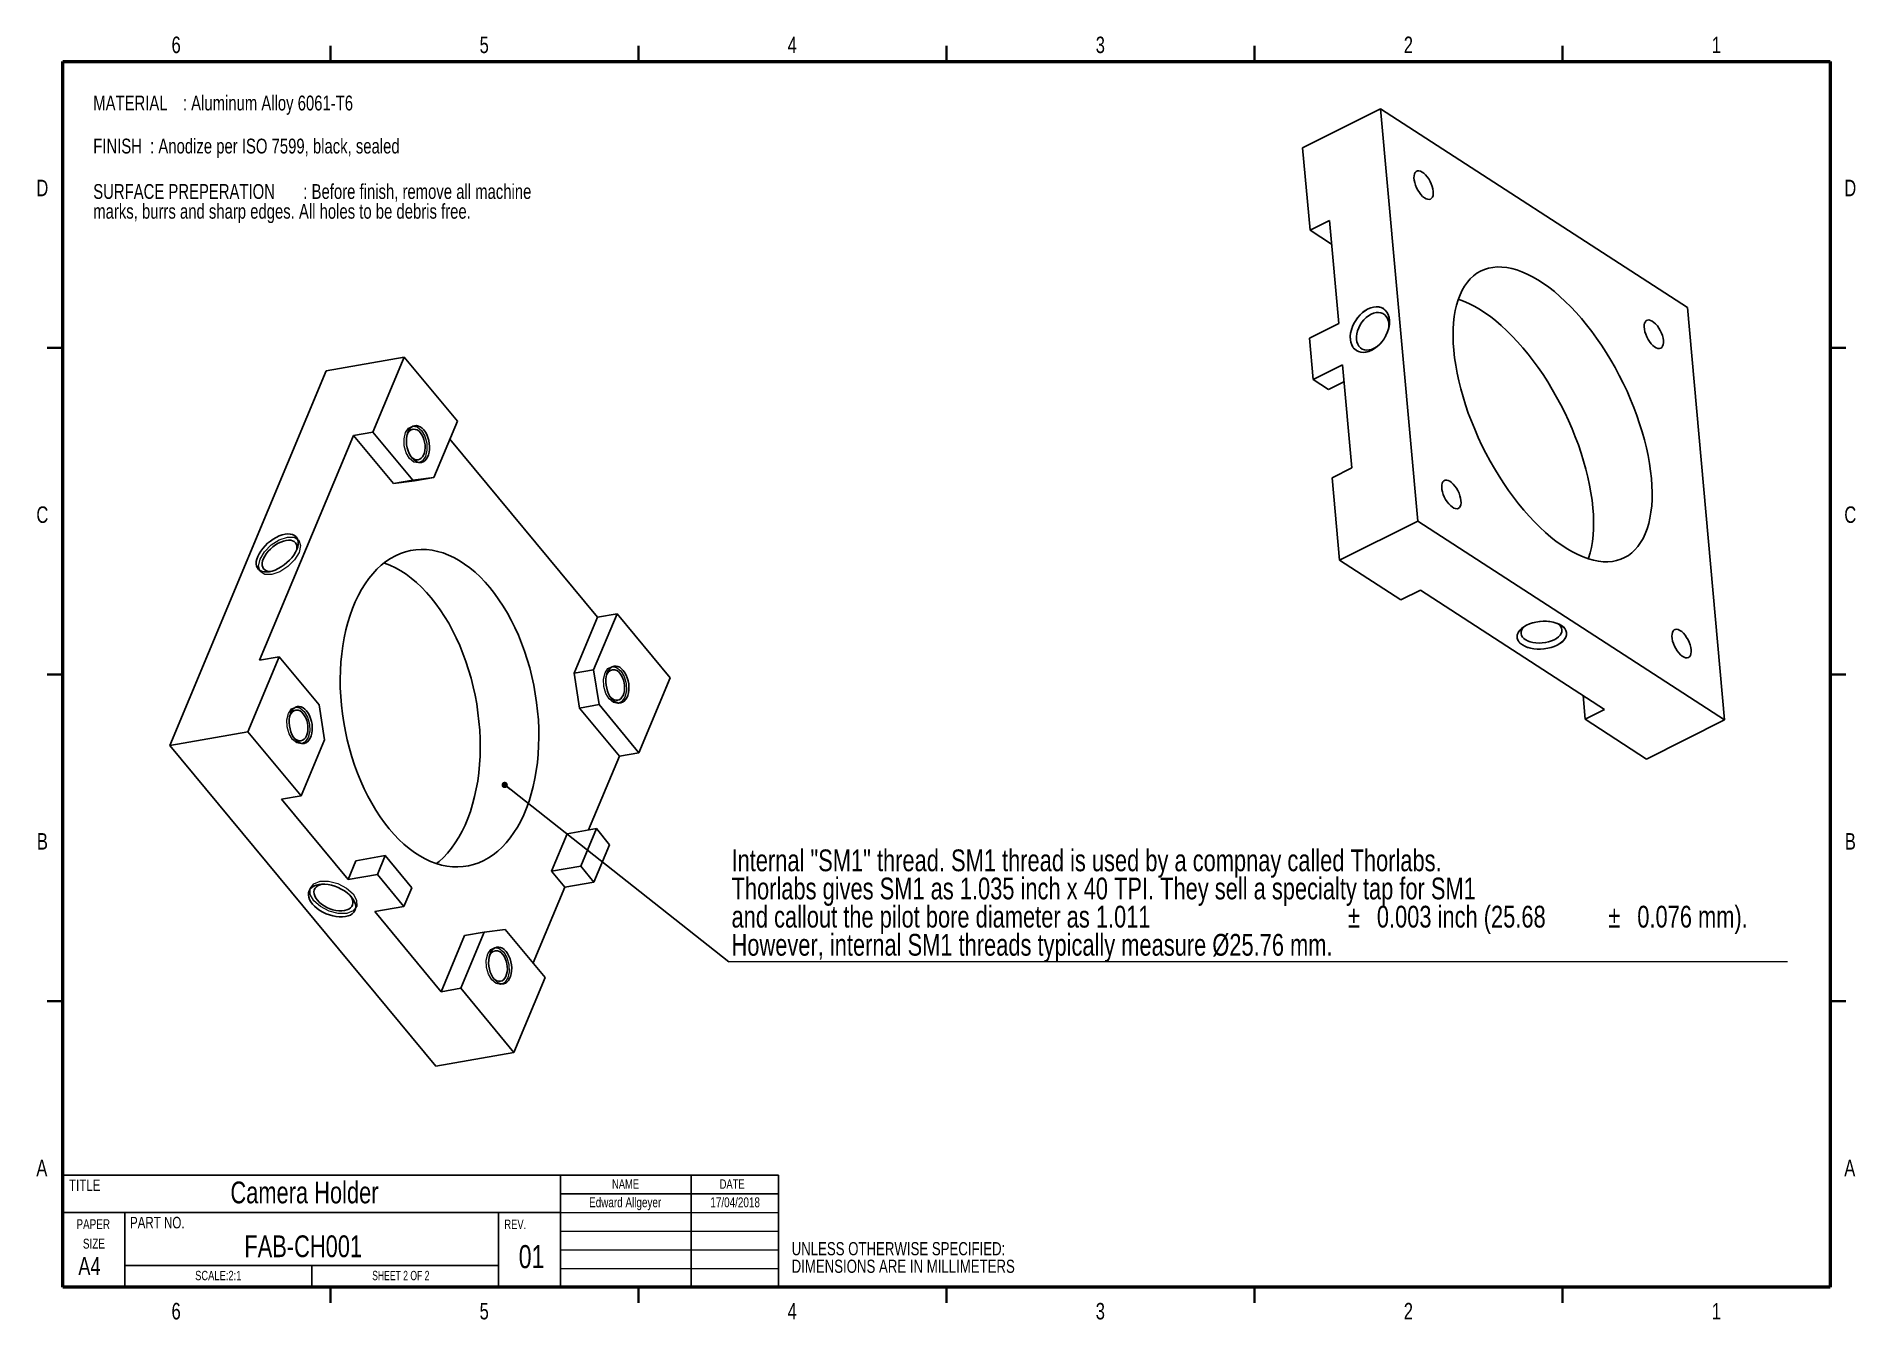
# Paper-space layout 'Sheet2' of a CAD drawing. Header units: millimetres. Extents: x 2 to 295, y 1 to 208.
import ezdxf

# ---------------------------------------------------------------- set-up
doc = ezdxf.new("R2010")
doc.units = ezdxf.units.MM
doc.styles.add('SLDTEXTSTYLE0', font='TXT', dxfattribs={"width": 0.75})
doc.styles.add('SLDTEXTSTYLE1', font='TXT', dxfattribs={"width": 0.6875})
doc.dimstyles.new('SLDDIMSTYLE4', dxfattribs={"dimtxt": 0.18, "dimasz": 1.016, "dimexe": 0, "dimexo": 0.0625, "dimgap": 0, "dimtad": 0, "dimtih": 1, "dimtoh": 1, "dimdec": 0, "dimrnd": 1e-09, "dimzin": 0, "dimdsep": 46, "dimtxsty": 'Standard', "dimblk1": 'DOT', "dimblk2": 'DOT', "dimsah": 1, "dimcen": 0.09, "dimadec": 0, "dimazin": 0, "dimtfac": 1.016, "dimtdec": 0, "dimtofl": 0, "dimtmove": 0, "dimatfit": 3, "dimldrblk": 'DOT', "dimfxl": 1, "dimfrac": 2, "dimtolj": 1, "dimtzin": 0, "dimarcsym": 0})

# ---------------------------------------------------------------- blocks, each defined once
blk = doc.blocks.new('SW_NOTE_5')
at = {"color": 0, "linetype": 'Continuous', "lineweight": 0, "attachment_point": 1, "style": 'SLDTEXTSTYLE0'}
for s, insert, char_height in [('FINISH', (0, 3.07), 2.381), (': Anodize per ISO 7599, black, sealed', (9.14, 3.07), 2.3813)]:
    blk.add_mtext(s, dxfattribs=dict(at, insert=insert, char_height=char_height))
blk = doc.blocks.new('SW_NOTE_6')
at = {"color": 0, "linetype": 'Continuous', "lineweight": 0, "char_height": 2.3813, "attachment_point": 1, "style": 'SLDTEXTSTYLE0'}
for s, insert in [('SURFACE PREPERATION', (0, 3.07)), (': Before finish, remove all machine', (33.76, 3.07)), ('marks, burrs and sharp edges. All holes to be debris free.', (0, -0.11))]:
    blk.add_mtext(s, dxfattribs=dict(at, insert=insert))
blk = doc.blocks.new('SW_NOTE_7')
at = {"color": 0, "linetype": 'Continuous', "lineweight": 0, "attachment_point": 1, "style": 'SLDTEXTSTYLE0'}
for s, insert, char_height in [('MATERIAL', (0, 3.07), 2.381), (': Aluminum Alloy 6061-T6', (14.4, 3.07), 2.3813)]:
    blk.add_mtext(s, dxfattribs=dict(at, insert=insert, char_height=char_height))
blk = doc.blocks.new('SW_NOTE_8')
at = {"color": 0, "linetype": 'Continuous', "lineweight": 0, "char_height": 1.587, "attachment_point": 2, "style": 'SLDTEXTSTYLE0'}
for s, insert in [('PAPER', (3.15, 2.05)), ('SIZE', (3.26, -1.07))]:
    blk.add_mtext(s, dxfattribs=dict(at, insert=insert))
blk = doc.blocks.new('SW_NOTE_9')
at = {"color": 0, "linetype": 'Continuous', "lineweight": 0, "char_height": 2.1167, "attachment_point": 1, "style": 'SLDTEXTSTYLE0'}
for s, insert in [('UNLESS OTHERWISE SPECIFIED:', (0, 2.73)), ('DIMENSIONS ARE IN MILLIMETERS', (0, -0.09))]:
    blk.add_mtext(s, dxfattribs=dict(at, insert=insert))
blk = doc.blocks.new('SW_NOTE_10')
at = {"color": 0, "linetype": 'Continuous', "lineweight": 0}
blk.add_line((170.11, 0), (0, 0), dxfattribs=at)
at = {"color": 0, "linetype": 'Continuous', "lineweight": 0, "char_height": 3.5, "attachment_point": 1, "style": 'SLDTEXTSTYLE0'}
for s, insert in [('Internal "SM1" thread. SM1 thread is used by a compnay called Thorlabs.', (0.44, 18.07)), ('Thorlabs gives SM1 as 1.035 inch x 40 TPI. They sell a specialty tap for SM1', (0.44, 13.55)), ('and callout the pilot bore diameter as 1.011', (0.44, 9.02)), ('0.003 inch (25.68', (104.13, 9.02)), ('0.076 mm).', (145.98, 9.02)), ('%%p', (99.48, 9.02)), ('%%p', (141.33, 9.02)), ('However, internal SM1 threads typically measure Ø25.76 mm.', (0.44, 4.5))]:
    blk.add_mtext(s, dxfattribs=dict(at, insert=insert))
blk = doc.blocks.new('_DOT')
at = {"color": 0, "linetype": 'ByBlock', "lineweight": -2}
blk.add_line((-0.5, 0), (-1, 0), dxfattribs=at)
at = {"color": 0, "linetype": 'ByBlock', "const_width": 0.5}
blk.add_lwpolyline([(-0.25, 0, 1), (0.25, 0, 1)], format="xyb", close=True, dxfattribs=at)

psp = doc.layouts.new('Sheet2')

# ---------------------------------------------------------------- linework, layer by layer
at = {"color": 7, "linetype": 'Continuous', "lineweight": 35}
for p, q in [((49.5, 203.5), (49.5, 206)), ((99, 203.5), (99, 206)), ((148.5, 206), (148.5, 203.5)), ((148.5, 203.5), (148.5, 206)), ((198, 203.5), (198, 206)), ((247.5, 203.5), (247.5, 206)), ((6.5, 157.5), (4, 157.5)), ((290.5, 157.5), (293, 157.5)), ((4, 105), (6.5, 105)), ((6.5, 105), (4, 105)), ((293, 105), (290.5, 105)), ((290.5, 105), (293, 105)), ((6.5, 52.5), (4, 52.5)), ((290.5, 52.5), (293, 52.5)), ((49.5, 6.5), (49.5, 4)), ((99, 6.5), (99, 4)), ((148.5, 4), (148.5, 6.5)), ((148.5, 6.5), (148.5, 4)), ((198, 6.5), (198, 4)), ((247.5, 6.5), (247.5, 4))]:
    psp.add_line(p, q, dxfattribs=at)
at = {"color": 7, "linetype": 'Continuous', "lineweight": 50}
for p, q in [((6.5, 6.5), (6.5, 203.5)), ((6.5, 203.5), (290.5, 203.5)), ((290.5, 203.5), (290.5, 6.5)), ((290.5, 6.5), (6.5, 6.5))]:
    psp.add_line(p, q, dxfattribs=at)
at = {"color": 7, "linetype": 'Continuous', "lineweight": 25}
for p, q in [((205.72, 189.61), (218.26, 195.9)), ((224.21, 129.63), (218.26, 195.9)), ((218.26, 195.9), (267.57, 163.94)), ((206.91, 176.36), (205.72, 189.61)), ((210.04, 177.93), (206.91, 176.36)), ((206.91, 176.36), (210.39, 174.11)), ((211.53, 161.37), (210.04, 177.93)), ((267.57, 163.94), (273.52, 97.67)), ((206.83, 159.01), (211.53, 161.37)), ((207.42, 152.38), (206.83, 159.01)), ((61.37, 155.98), (48.81, 153.78)), ((61.37, 155.98), (56.35, 143.94)), ((69.92, 145.67), (61.37, 155.98)), ((48.81, 153.78), (23.7, 93.58)), ((207.42, 152.38), (212.13, 154.74)), ((209.89, 150.78), (207.42, 152.38)), ((209.89, 150.78), (212.37, 152.03)), ((213.61, 138.17), (212.13, 154.74)), ((53.21, 143.39), (38.14, 107.27)), ((53.21, 143.39), (56.35, 143.94)), ((59.62, 135.66), (53.21, 143.39)), ((62.76, 136.21), (56.35, 143.94)), ((69.92, 145.67), (66.15, 136.64)), ((92.42, 114.2), (68.72, 142.79)), ((213.61, 138.17), (210.48, 136.6)), ((59.62, 135.66), (62.76, 136.21)), ((63.01, 136.09), (59.62, 135.66)), ((62.76, 136.21), (66.15, 136.64)), ((66.15, 136.64), (63.01, 136.09)), ((211.67, 123.35), (210.48, 136.6)), ((211.67, 123.35), (224.21, 129.63)), ((273.52, 97.67), (224.21, 129.63)), ((221.53, 116.96), (211.67, 123.35)), ((224.67, 118.53), (221.53, 116.96)), ((254.25, 99.35), (224.67, 118.53)), ((88.65, 105.17), (92.42, 114.2)), ((91.79, 105.72), (95.56, 114.75)), ((92.42, 114.2), (95.56, 114.75)), ((104.1, 104.45), (95.56, 114.75)), ((41.28, 107.82), (36.26, 95.78)), ((38.14, 107.27), (41.28, 107.82)), ((41.28, 107.82), (47.69, 100.09)), ((88.65, 105.17), (91.79, 105.72)), ((91.79, 105.72), (92.67, 100.14)), ((89.53, 99.59), (88.65, 105.17)), ((99.08, 92.41), (104.1, 104.45)), ((48.57, 94.5), (47.69, 100.09)), ((92.67, 100.14), (89.53, 99.59)), ((95.94, 91.86), (89.53, 99.59)), ((99.08, 92.41), (92.67, 100.14)), ((250.78, 101.6), (251.12, 97.78)), ((254.25, 99.35), (251.12, 97.78)), ((260.98, 91.39), (251.12, 97.78)), ((260.98, 91.39), (273.52, 97.67)), ((36.26, 95.78), (23.7, 93.58)), ((23.7, 93.58), (66.43, 42.05)), ((36.26, 95.78), (44.81, 85.47)), ((48.57, 94.5), (44.81, 85.47)), ((90.99, 79.99), (95.94, 91.86)), ((95.94, 91.86), (99.08, 92.41)), ((41.67, 84.92), (44.81, 85.47)), ((41.67, 84.92), (52.35, 72.04)), ((87.53, 79.38), (85.01, 73.36)), ((92.24, 80.21), (87.53, 79.38)), ((92.24, 80.21), (89.72, 74.19)), ((94.37, 77.63), (92.24, 80.21)), ((91.86, 71.61), (94.37, 77.63)), ((53.61, 75.05), (52.35, 72.04)), ((58.32, 75.87), (53.61, 75.05)), ((58.32, 75.87), (57.06, 72.86)), ((62.59, 70.72), (58.32, 75.87)), ((89.72, 74.19), (85.01, 73.36)), ((85.01, 73.36), (87.15, 70.79)), ((89.72, 74.19), (91.86, 71.61)), ((57.06, 72.86), (52.35, 72.04)), ((57.06, 72.86), (61.33, 67.71)), ((61.33, 67.71), (62.59, 70.72)), ((82.08, 58.62), (87.15, 70.79)), ((91.86, 71.61), (87.15, 70.79)), ((61.33, 67.71), (56.62, 66.89)), ((56.62, 66.89), (67.31, 54)), ((67.31, 54), (71.07, 63.03)), ((70.45, 54.55), (74.21, 63.58)), ((74.21, 63.58), (71.07, 63.03)), ((77.6, 64.02), (74.21, 63.58)), ((77.6, 64.02), (84.01, 56.29)), ((78.99, 44.25), (84.01, 56.29)), ((67.31, 54), (70.45, 54.55)), ((70.45, 54.55), (78.99, 44.25)), ((78.99, 44.25), (66.43, 42.05)), ((6.5, 24.5), (86.5, 24.5)), ((86.5, 24.5), (86.5, 18.5)), ((86.5, 24.5), (107.5, 24.5)), ((107.5, 24.5), (107.5, 6.5)), ((107.5, 24.5), (121.5, 24.5)), ((121.5, 24.5), (121.5, 6.5)), ((86.5, 21.5), (121.5, 21.5)), ((6.5, 18.5), (16.5, 18.5)), ((16.5, 18.5), (16.5, 6.5)), ((16.5, 18.5), (76.5, 18.5)), ((76.5, 6.5), (76.5, 18.5)), ((76.5, 18.5), (86.5, 18.5)), ((86.5, 18.5), (86.5, 6.5)), ((16.5, 10), (76.5, 10)), ((46.5, 10), (46.5, 6.5))]:
    psp.add_line(p, q, dxfattribs=at)
at = {"color": 7, "linetype": 'Continuous', "lineweight": 18}
for p, q in [((86.5, 18.5), (121.5, 18.5)), ((86.5, 15.5), (121.5, 15.5)), ((86.5, 12.5), (121.5, 12.5)), ((86.5, 9.5), (121.5, 9.5))]:
    psp.add_line(p, q, dxfattribs=at)
at = {"color": 7, "linetype": 'Continuous', "lineweight": 25, "flags": 128}
for points in [[(226.71, 182.62), (226.72, 182.27), (226.68, 181.96), (226.59, 181.7), (226.45, 181.51), (226.28, 181.38), (226.06, 181.32), (225.82, 181.34), (225.56, 181.43), (225.29, 181.6), (225.01, 181.82), (224.73, 182.11), (224.48, 182.44), (224.24, 182.81), (224.03, 183.21), (223.86, 183.62), (223.73, 184.03), (223.65, 184.43), (223.62, 184.8), (223.63, 185.13), (223.7, 185.42), (223.81, 185.65), (223.97, 185.81), (224.17, 185.9), (224.39, 185.92), (224.64, 185.86), (224.91, 185.73), (225.19, 185.54), (225.47, 185.28), (225.74, 184.97), (225.98, 184.62), (226.21, 184.23), (226.4, 183.83), (226.55, 183.41), (226.65, 183.01), (226.71, 182.62)], [(230.01, 157.08), (230.14, 155.89), (230.32, 154.67), (230.55, 153.42), (230.82, 152.16), (231.13, 150.88), (231.5, 149.59), (231.9, 148.29), (232.35, 146.99), (232.84, 145.68), (233.37, 144.38), (233.94, 143.08), (234.54, 141.8), (235.18, 140.53), (235.85, 139.28), (236.55, 138.06), (237.28, 136.86), (238.03, 135.69), (238.81, 134.55), (239.61, 133.45), (240.43, 132.39), (241.27, 131.38), (242.12, 130.41), (242.98, 129.49), (243.85, 128.63), (244.73, 127.82), (245.61, 127.06), (246.49, 126.37), (247.37, 125.74), (248.25, 125.17), (249.11, 124.67), (249.97, 124.24), (250.82, 123.87), (251.65, 123.57), (252.46, 123.35), (253.25, 123.19), (254.03, 123.11), (254.77, 123.1), (255.49, 123.16), (256.18, 123.29), (256.84, 123.5), (257.47, 123.77), (258.06, 124.12), (258.61, 124.53), (259.13, 125.01), (259.6, 125.56), (260.03, 126.17), (260.42, 126.84), (260.77, 127.58), (261.07, 128.37), (261.33, 129.22), (261.53, 130.12), (261.69, 131.08), (261.81, 132.08), (261.87, 133.12), (261.89, 134.21), (261.85, 135.33), (261.77, 136.49), (261.64, 137.68), (261.46, 138.9), (261.24, 140.15), (260.97, 141.41), (260.65, 142.69), (260.29, 143.98), (259.88, 145.28), (259.44, 146.58), (258.95, 147.89), (258.42, 149.19), (257.85, 150.49), (257.25, 151.77), (256.61, 153.04), (255.94, 154.29), (255.24, 155.51), (254.51, 156.71), (253.75, 157.88), (252.97, 159.02), (252.17, 160.12), (251.35, 161.18), (250.52, 162.19), (249.67, 163.16), (248.8, 164.08), (247.93, 164.94), (247.06, 165.75), (246.18, 166.51), (245.29, 167.2), (244.42, 167.83), (243.54, 168.4), (242.67, 168.9), (241.81, 169.33), (240.97, 169.7), (240.14, 170), (239.32, 170.22), (238.53, 170.38), (237.76, 170.46), (237.01, 170.47), (236.29, 170.41), (235.6, 170.28), (234.94, 170.07), (234.32, 169.8), (233.73, 169.45), (233.18, 169.04), (232.66, 168.56), (232.19, 168.01), (231.75, 167.4), (231.36, 166.73), (231.02, 165.99), (230.71, 165.2), (230.46, 164.35), (230.25, 163.45), (230.09, 162.49), (229.98, 161.49), (229.92, 160.45), (229.9, 159.36), (229.93, 158.24), (230.01, 157.08)], [(213.4, 158.84), (213.47, 158.38), (213.61, 157.97), (213.8, 157.6), (214.06, 157.3), (214.36, 157.05), (214.7, 156.88), (215.09, 156.77), (215.5, 156.74), (215.93, 156.79), (216.38, 156.91), (216.83, 157.1), (217.27, 157.35), (217.7, 157.67), (218.11, 158.05), (218.48, 158.47), (218.81, 158.93), (219.1, 159.43), (219.33, 159.94), (219.51, 160.46), (219.63, 160.98), (219.68, 161.49), (219.67, 161.98), (219.59, 162.44), (219.46, 162.85), (219.26, 163.21), (219.01, 163.52), (218.71, 163.77), (218.36, 163.94), (217.98, 164.05), (217.56, 164.08), (217.13, 164.03), (216.68, 163.91), (216.24, 163.72), (215.79, 163.47), (215.36, 163.15), (214.96, 162.77), (214.59, 162.35), (214.25, 161.88), (213.97, 161.39), (213.73, 160.88), (213.56, 160.36), (213.44, 159.84), (213.39, 159.33), (213.4, 158.84)], [(251.64, 123.58), (251.66, 123.66), (251.92, 124.51), (252.13, 125.41), (252.29, 126.36), (252.4, 127.36), (252.46, 128.41), (252.48, 129.5), (252.45, 130.62), (252.36, 131.78), (252.23, 132.97), (252.06, 134.19), (251.83, 135.43), (251.56, 136.7), (251.24, 137.97), (250.88, 139.27), (250.48, 140.57), (250.03, 141.87), (249.54, 143.18), (249.01, 144.48), (248.44, 145.77), (247.84, 147.06), (247.2, 148.32), (246.53, 149.57), (245.83, 150.8), (245.1, 152), (244.35, 153.17), (243.57, 154.31), (242.77, 155.4), (241.95, 156.46), (241.11, 157.48), (240.26, 158.45), (239.4, 159.36), (238.53, 160.23), (237.65, 161.04), (236.77, 161.79), (235.89, 162.49), (235.01, 163.12), (234.13, 163.69), (233.27, 164.19), (232.41, 164.62), (231.56, 164.99), (230.74, 165.28)], [(219.42, 160.19), (219.5, 160.52), (219.56, 160.98), (219.55, 161.43), (219.48, 161.84), (219.35, 162.21), (219.16, 162.53), (218.91, 162.78), (218.62, 162.98), (218.29, 163.1), (217.92, 163.15), (217.53, 163.13), (217.13, 163.03), (216.72, 162.86), (216.32, 162.63), (215.93, 162.33), (215.57, 161.98), (215.25, 161.58), (214.96, 161.15), (214.73, 160.69), (214.55, 160.22), (214.43, 159.74), (214.37, 159.28), (214.38, 158.83), (214.38, 158.83)], [(263.69, 158.65), (263.7, 158.3), (263.66, 157.99), (263.57, 157.73), (263.44, 157.53), (263.26, 157.41), (263.05, 157.35), (262.81, 157.37), (262.55, 157.46), (262.27, 157.62), (261.99, 157.85), (261.72, 158.14), (261.46, 158.47), (261.22, 158.84), (261.02, 159.24), (260.85, 159.65), (260.72, 160.06), (260.64, 160.46), (260.6, 160.83), (260.62, 161.16), (260.68, 161.45), (260.8, 161.67), (260.95, 161.84), (261.15, 161.93), (261.38, 161.95), (261.63, 161.89), (261.9, 161.76), (262.18, 161.57), (262.45, 161.31), (262.72, 161), (262.97, 160.65), (263.19, 160.26), (263.38, 159.85), (263.53, 159.44), (263.64, 159.04), (263.69, 158.65)], [(214.38, 158.83), (214.45, 158.42), (214.58, 158.05), (214.77, 157.73), (215.02, 157.47), (215.31, 157.28), (215.64, 157.16), (216.01, 157.11), (216.4, 157.13), (216.8, 157.23), (217.21, 157.4), (217.61, 157.63), (217.91, 157.86)], [(64.52, 144.27), (64.24, 144.55), (63.95, 144.77), (63.64, 144.91), (63.33, 144.98), (63.03, 144.96), (62.75, 144.86), (62.49, 144.69), (62.25, 144.44), (62.06, 144.12), (61.9, 143.75), (61.79, 143.33), (61.73, 142.87), (61.72, 142.39), (61.76, 141.9), (61.85, 141.42), (61.99, 140.94), (62.17, 140.5), (62.38, 140.1), (62.63, 139.75), (62.91, 139.47), (63.21, 139.25), (63.51, 139.1), (63.82, 139.04), (64.12, 139.06), (64.4, 139.16), (64.67, 139.33), (64.9, 139.58), (65.1, 139.9), (65.25, 140.27), (65.36, 140.69), (65.42, 141.15), (65.43, 141.63), (65.39, 142.12), (65.3, 142.6), (65.17, 143.08), (64.99, 143.52), (64.77, 143.92), (64.52, 144.27)], [(62.45, 140), (62.52, 139.92), (62.78, 139.7), (63.06, 139.55), (63.33, 139.47), (63.61, 139.48), (63.87, 139.56), (64.1, 139.72), (64.31, 139.95), (64.48, 140.25), (64.61, 140.6), (64.7, 140.99), (64.73, 141.41), (64.72, 141.86), (64.65, 142.3), (64.54, 142.73), (64.39, 143.14), (64.19, 143.5), (63.97, 143.82)], [(231.17, 132.92), (231.18, 132.57), (231.14, 132.26), (231.05, 132), (230.91, 131.81), (230.74, 131.68), (230.53, 131.62), (230.28, 131.64), (230.02, 131.73), (229.75, 131.9), (229.47, 132.12), (229.2, 132.41), (228.94, 132.74), (228.7, 133.11), (228.49, 133.51), (228.32, 133.92), (228.2, 134.33), (228.11, 134.73), (228.08, 135.1), (228.1, 135.43), (228.16, 135.72), (228.28, 135.95), (228.43, 136.11), (228.63, 136.2), (228.85, 136.22), (229.11, 136.16), (229.38, 136.03), (229.65, 135.84), (229.93, 135.58), (230.2, 135.27), (230.45, 134.92), (230.67, 134.53), (230.86, 134.13), (231.01, 133.71), (231.11, 133.31), (231.17, 132.92)], [(44.11, 125.05), (44.26, 125.47), (44.33, 125.88), (44.35, 126.25), (44.29, 126.59), (44.16, 126.89), (43.97, 127.14), (43.72, 127.33), (43.41, 127.47), (43.06, 127.55), (42.66, 127.56), (42.22, 127.51), (41.76, 127.4), (41.29, 127.24), (40.81, 127.01), (40.33, 126.74), (39.86, 126.42), (39.42, 126.06), (39.01, 125.67), (38.63, 125.25), (38.31, 124.82), (38.04, 124.39), (37.83, 123.95), (37.68, 123.53), (37.6, 123.13), (37.59, 122.75), (37.65, 122.41), (37.77, 122.12), (37.96, 121.87), (38.21, 121.67), (38.52, 121.54), (38.88, 121.46), (39.28, 121.45), (39.71, 121.49), (40.17, 121.6), (40.65, 121.77), (41.13, 121.99), (41.61, 122.27), (42.08, 122.59), (42.52, 122.95), (42.93, 123.34), (43.3, 123.75), (43.63, 124.18), (43.9, 124.62), (44.11, 125.05)], [(44.09, 125.01), (44.13, 125.25), (44.12, 125.58), (44.05, 125.88), (43.91, 126.13), (43.7, 126.33), (43.44, 126.47), (43.13, 126.55), (42.77, 126.58), (42.38, 126.53), (41.96, 126.43), (41.53, 126.27), (41.09, 126.06), (40.66, 125.79), (40.24, 125.49), (39.86, 125.14), (39.5, 124.78), (39.2, 124.39), (38.95, 123.99), (38.75, 123.6), (38.62, 123.22), (38.56, 122.85), (38.56, 122.52), (38.64, 122.23), (38.78, 121.98), (38.98, 121.78), (39.24, 121.63), (39.56, 121.55), (39.89, 121.53)], [(58.96, 80.18), (58.21, 81.12), (57.49, 82.12), (56.8, 83.17), (56.14, 84.28), (55.52, 85.42), (54.93, 86.62), (54.37, 87.85), (53.86, 89.11), (53.38, 90.41), (52.95, 91.74), (52.56, 93.09), (52.21, 94.46), (51.91, 95.84), (51.65, 97.24), (51.44, 98.64), (51.28, 100.05), (51.17, 101.45), (51.1, 102.85), (51.08, 104.24), (51.12, 105.61), (51.19, 106.97), (51.32, 108.3), (51.5, 109.61), (51.72, 110.89), (51.99, 112.13), (52.3, 113.33), (52.66, 114.5), (53.07, 115.61), (53.51, 116.68), (54, 117.7), (54.52, 118.66), (55.09, 119.56), (55.69, 120.41), (56.33, 121.18), (56.99, 121.9), (57.69, 122.54), (58.42, 123.12), (59.17, 123.62), (59.95, 124.05), (60.75, 124.41), (61.56, 124.69), (62.4, 124.9), (63.24, 125.03), (64.1, 125.08), (64.97, 125.05), (65.85, 124.95), (66.73, 124.76), (67.61, 124.51), (68.48, 124.17), (69.36, 123.77), (70.22, 123.28), (71.08, 122.73), (71.92, 122.11), (72.75, 121.41), (73.57, 120.65), (74.36, 119.83), (75.13, 118.95), (75.87, 118), (76.59, 117), (77.28, 115.95), (77.94, 114.85), (78.57, 113.7), (79.16, 112.51), (79.71, 111.28), (80.23, 110.01), (80.7, 108.71), (81.14, 107.39), (81.53, 106.04), (81.87, 104.67), (82.18, 103.28), (82.43, 101.89), (82.64, 100.48), (82.8, 99.08), (82.92, 97.67), (82.98, 96.27), (83, 94.88), (82.97, 93.51), (82.89, 92.15), (82.76, 90.82), (82.59, 89.51), (82.36, 88.24), (82.1, 86.99), (81.78, 85.79), (81.42, 84.63), (81.02, 83.51), (80.57, 82.44), (80.09, 81.43), (79.56, 80.46), (79, 79.56), (78.4, 78.72), (77.76, 77.94), (77.09, 77.23), (76.39, 76.58), (75.67, 76), (74.91, 75.5), (74.14, 75.07), (73.34, 74.71), (72.52, 74.43), (71.69, 74.23), (70.84, 74.1), (69.98, 74.05), (69.11, 74.07), (68.24, 74.18), (67.36, 74.36), (66.48, 74.62), (65.6, 74.95), (64.73, 75.36), (63.86, 75.84), (63.01, 76.39), (62.16, 77.02), (61.33, 77.71), (60.52, 78.47), (59.73, 79.29), (58.96, 80.18)], [(58.11, 122.88), (58.19, 122.86), (59.06, 122.53), (59.94, 122.12), (60.8, 121.64), (61.66, 121.08), (62.5, 120.46), (63.33, 119.76), (64.15, 119.01), (64.94, 118.18), (65.71, 117.3), (66.45, 116.35), (67.17, 115.36), (67.86, 114.3), (68.52, 113.2), (69.15, 112.05), (69.74, 110.86), (70.29, 109.63), (70.81, 108.36), (71.28, 107.06), (71.72, 105.74), (72.11, 104.39), (72.45, 103.02), (72.76, 101.63), (73.01, 100.24), (73.22, 98.83), (73.38, 97.43), (73.5, 96.02), (73.56, 94.63), (73.58, 93.24), (73.55, 91.86), (73.47, 90.51), (73.34, 89.17), (73.17, 87.86), (72.95, 86.59), (72.68, 85.35), (72.36, 84.14), (72, 82.98), (71.6, 81.86), (71.15, 80.79), (70.67, 79.78), (70.14, 78.82), (69.58, 77.91), (68.98, 77.07), (68.34, 76.29), (67.67, 75.58), (66.97, 74.93), (66.56, 74.59)], [(241.03, 109.72), (241.41, 109.51), (241.85, 109.34), (242.34, 109.2), (242.86, 109.11), (243.41, 109.06), (243.97, 109.06), (244.54, 109.1), (245.1, 109.19), (245.65, 109.32), (246.16, 109.49), (246.63, 109.7), (247.05, 109.94), (247.41, 110.2), (247.71, 110.49), (247.93, 110.8), (248.08, 111.12), (248.15, 111.44), (248.13, 111.75), (248.04, 112.06), (247.87, 112.35), (247.62, 112.62), (247.3, 112.87), (246.92, 113.08), (246.48, 113.25), (245.99, 113.39), (245.47, 113.48), (244.92, 113.53), (244.35, 113.53), (243.79, 113.49), (243.22, 113.4), (242.68, 113.27), (242.17, 113.1), (241.7, 112.89), (241.28, 112.65), (240.91, 112.39), (240.62, 112.1), (240.39, 111.79), (240.25, 111.47), (240.18, 111.15), (240.19, 110.84), (240.29, 110.53), (240.46, 110.24), (240.71, 109.97), (241.03, 109.72)], [(241.53, 110.58), (241.88, 110.39), (242.28, 110.23), (242.73, 110.12), (243.21, 110.05), (243.72, 110.03), (244.24, 110.05), (244.75, 110.11), (245.25, 110.22), (245.72, 110.37), (246.15, 110.56), (246.53, 110.78), (246.85, 111.02), (247.1, 111.29), (247.28, 111.57), (247.38, 111.86), (247.4, 112.15), (247.34, 112.43), (247.2, 112.7), (246.99, 112.95), (246.7, 113.17), (246.7, 113.17)], [(268.16, 108.95), (268.17, 108.6), (268.12, 108.29), (268.03, 108.03), (267.9, 107.83), (267.72, 107.71), (267.51, 107.65), (267.27, 107.67), (267.01, 107.76), (266.73, 107.93), (266.45, 108.15), (266.18, 108.44), (265.92, 108.77), (265.69, 109.14), (265.48, 109.54), (265.31, 109.95), (265.18, 110.36), (265.1, 110.76), (265.06, 111.13), (265.08, 111.46), (265.15, 111.75), (265.26, 111.97), (265.42, 112.14), (265.61, 112.23), (265.84, 112.25), (266.09, 112.19), (266.36, 112.06), (266.64, 111.87), (266.92, 111.61), (267.18, 111.3), (267.43, 110.95), (267.65, 110.56), (267.84, 110.15), (267.99, 109.74), (268.1, 109.34), (268.16, 108.95)], [(96.56, 105.62), (96.29, 105.91), (95.99, 106.13), (95.69, 106.27), (95.38, 106.33), (95.08, 106.31), (94.8, 106.22), (94.53, 106.04), (94.3, 105.79), (94.1, 105.48), (93.95, 105.1), (93.84, 104.68), (93.78, 104.23), (93.77, 103.75), (93.81, 103.26), (93.9, 102.77), (94.03, 102.3), (94.21, 101.86), (94.43, 101.45), (94.68, 101.11), (94.96, 100.82), (95.25, 100.6), (95.56, 100.46), (95.86, 100.39), (96.16, 100.41), (96.45, 100.51), (96.71, 100.69), (96.94, 100.94), (97.14, 101.25), (97.3, 101.62), (97.41, 102.04), (97.47, 102.5), (97.48, 102.98), (97.44, 103.47), (97.35, 103.96), (97.21, 104.43), (97.03, 104.87), (96.81, 105.27), (96.56, 105.62)], [(94.49, 101.36), (94.57, 101.28), (94.83, 101.05), (95.1, 100.9), (95.38, 100.83), (95.65, 100.83), (95.91, 100.91), (96.15, 101.07), (96.36, 101.31), (96.53, 101.6), (96.66, 101.95), (96.74, 102.34), (96.78, 102.77), (96.76, 103.21), (96.7, 103.65), (96.59, 104.08), (96.43, 104.49), (96.24, 104.86), (96.01, 105.18)], [(45.68, 99.12), (45.41, 99.4), (45.11, 99.62), (44.81, 99.77), (44.5, 99.83), (44.2, 99.81), (43.92, 99.71), (43.65, 99.54), (43.42, 99.29), (43.22, 98.97), (43.07, 98.6), (42.96, 98.18), (42.9, 97.72), (42.89, 97.24), (42.93, 96.75), (43.02, 96.27), (43.15, 95.79), (43.33, 95.35), (43.55, 94.95), (43.8, 94.6), (44.08, 94.32), (44.37, 94.1), (44.68, 93.96), (44.98, 93.89), (45.28, 93.91), (45.57, 94.01), (45.83, 94.18), (46.06, 94.43), (46.26, 94.75), (46.42, 95.12), (46.53, 95.54), (46.59, 96), (46.6, 96.48), (46.56, 96.97), (46.47, 97.45), (46.33, 97.93), (46.15, 98.37), (45.94, 98.77), (45.68, 99.12)], [(43.61, 94.85), (43.69, 94.77), (43.95, 94.55), (44.22, 94.4), (44.5, 94.32), (44.77, 94.33), (45.03, 94.41), (45.27, 94.57), (45.48, 94.8), (45.65, 95.1), (45.78, 95.45), (45.86, 95.84), (45.9, 96.26), (45.88, 96.71), (45.82, 97.15), (45.71, 97.58), (45.55, 97.99), (45.36, 98.35), (45.13, 98.67)], [(52.92, 69.19), (52.58, 69.55), (52.19, 69.89), (51.75, 70.21), (51.26, 70.49), (50.75, 70.74), (50.22, 70.95), (49.68, 71.1), (49.14, 71.21), (48.61, 71.27), (48.11, 71.27), (47.64, 71.21), (47.22, 71.11), (46.84, 70.96), (46.53, 70.75), (46.28, 70.51), (46.11, 70.23), (46, 69.91), (45.98, 69.57), (46.03, 69.21), (46.16, 68.84), (46.36, 68.46), (46.64, 68.09), (46.97, 67.73), (47.37, 67.39), (47.81, 67.07), (48.29, 66.78), (48.8, 66.54), (49.34, 66.33), (49.88, 66.17), (50.42, 66.07), (50.94, 66.01), (51.44, 66.01), (51.91, 66.06), (52.34, 66.17), (52.71, 66.32), (53.02, 66.52), (53.27, 66.77), (53.45, 67.05), (53.55, 67.37), (53.57, 67.71), (53.52, 68.07), (53.39, 68.44), (53.19, 68.82), (52.92, 69.19)], [(48.11, 71.27), (47.85, 71.19), (47.52, 71.05), (47.25, 70.85), (47.05, 70.62), (46.92, 70.35), (46.86, 70.05), (46.89, 69.73), (46.99, 69.39), (47.16, 69.05), (47.41, 68.71), (47.71, 68.38), (48.08, 68.08), (48.49, 67.8), (48.94, 67.55), (49.41, 67.34), (49.9, 67.18), (50.39, 67.07), (50.87, 67), (51.33, 66.99), (51.76, 67.04), (52.14, 67.14), (52.47, 67.28), (52.74, 67.48), (52.95, 67.71), (53.07, 67.98), (53.13, 68.28), (53.1, 68.6), (53, 68.94), (52.83, 69.28), (52.81, 69.31)], [(77.73, 60.47), (77.45, 60.76), (77.16, 60.98), (76.85, 61.12), (76.55, 61.18), (76.25, 61.16), (75.96, 61.07), (75.7, 60.89), (75.47, 60.64), (75.27, 60.33), (75.11, 59.95), (75, 59.53), (74.94, 59.08), (74.93, 58.6), (74.97, 58.11), (75.06, 57.62), (75.2, 57.15), (75.38, 56.71), (75.6, 56.3), (75.85, 55.96), (76.12, 55.67), (76.42, 55.45), (76.72, 55.31), (77.03, 55.24), (77.33, 55.26), (77.62, 55.36), (77.88, 55.54), (78.11, 55.79), (78.31, 56.1), (78.46, 56.47), (78.57, 56.89), (78.63, 57.35), (78.65, 57.83), (78.61, 58.32), (78.52, 58.81), (78.38, 59.28), (78.2, 59.72), (77.98, 60.12), (77.73, 60.47)], [(75.66, 56.21), (75.73, 56.13), (76, 55.9), (76.27, 55.75), (76.55, 55.68), (76.82, 55.68), (77.08, 55.76), (77.32, 55.92), (77.52, 56.16), (77.7, 56.45), (77.82, 56.8), (77.91, 57.19), (77.94, 57.62), (77.93, 58.06), (77.87, 58.5), (77.75, 58.93), (77.6, 59.34), (77.41, 59.71), (77.18, 60.03)]]:
    psp.add_lwpolyline(points, dxfattribs=at)
at = {"color": 7, "linetype": 'Continuous', "lineweight": 18, "flags": 128}
for points in [[(216.83, 157.1), (216.3, 156.88), (215.77, 156.76), (215.26, 156.75), (214.79, 156.84), (214.38, 157.04), (214.02, 157.33), (213.73, 157.72), (213.53, 158.18), (213.41, 158.7), (213.38, 159.27), (213.45, 159.88), (213.6, 160.5), (213.83, 161.12), (214.15, 161.71), (214.53, 162.27), (214.97, 162.78), (215.45, 163.22), (215.97, 163.58), (216.5, 163.84), (217.03, 164.01), (217.55, 164.08), (218.04, 164.03), (218.49, 163.89), (218.88, 163.64), (219.2, 163.3), (219.44, 162.88), (219.61, 162.39), (219.68, 161.84), (219.66, 161.25), (219.55, 160.63), (219.36, 160.01), (219.08, 159.4), (218.73, 158.82), (218.32, 158.28), (217.86, 157.81), (217.36, 157.41), (216.83, 157.1)], [(64.79, 140.01), (64.3, 139.29), (63.65, 138.98), (62.93, 139.12), (62.24, 139.68), (61.7, 140.59), (61.38, 141.71), (61.34, 142.86), (61.58, 143.87), (62.06, 144.59), (62.72, 144.9), (63.44, 144.77), (64.13, 144.2), (64.67, 143.29), (64.98, 142.17), (65.02, 141.02), (64.79, 140.01)], [(44.48, 124.6), (43.76, 123.41), (42.67, 122.31), (41.38, 121.48), (40.09, 121.04), (38.98, 121.06), (38.23, 121.53), (37.96, 122.39), (38.2, 123.5), (38.92, 124.7), (40.01, 125.79), (41.3, 126.62), (42.6, 127.06), (43.7, 127.04), (44.45, 126.57), (44.72, 125.71), (44.48, 124.6)], [(246.63, 109.7), (246.06, 109.45), (245.44, 109.26), (244.79, 109.13), (244.11, 109.06), (243.44, 109.06), (242.79, 109.12), (242.17, 109.24), (241.62, 109.42), (241.14, 109.66), (240.74, 109.94), (240.44, 110.26), (240.25, 110.61), (240.18, 110.98), (240.21, 111.36), (240.37, 111.74), (240.63, 112.1), (240.99, 112.45), (241.44, 112.75), (241.97, 113.02), (242.57, 113.24), (243.21, 113.4), (243.88, 113.5), (244.55, 113.54), (245.22, 113.51), (245.85, 113.42), (246.44, 113.27), (246.96, 113.06), (247.4, 112.8), (247.75, 112.49), (247.99, 112.16), (248.13, 111.79), (248.15, 111.42), (248.05, 111.04), (247.85, 110.67), (247.53, 110.31), (247.12, 109.99), (246.63, 109.7)], [(96.83, 101.36), (96.35, 100.64), (95.7, 100.33), (94.97, 100.47), (94.29, 101.04), (93.75, 101.95), (93.43, 103.06), (93.39, 104.22), (93.63, 105.23), (94.11, 105.94), (94.76, 106.26), (95.49, 106.12), (96.17, 105.55), (96.71, 104.64), (97.03, 103.52), (97.07, 102.37), (96.83, 101.36)], [(45.95, 94.86), (45.47, 94.14), (44.82, 93.83), (44.09, 93.97), (43.41, 94.53), (42.87, 95.45), (42.55, 96.56), (42.51, 97.71), (42.75, 98.72), (43.23, 99.44), (43.88, 99.75), (44.61, 99.62), (45.29, 99.05), (45.83, 98.14), (46.15, 97.02), (46.19, 95.87), (45.95, 94.86)], [(53.14, 69.71), (53.72, 68.69), (53.73, 67.73), (53.17, 66.99), (52.13, 66.59), (50.77, 66.57), (49.29, 66.95), (47.91, 67.67), (46.86, 68.62), (46.28, 69.64), (46.27, 70.6), (46.82, 71.33), (47.86, 71.74), (49.22, 71.76), (50.71, 71.38), (52.08, 70.66), (53.14, 69.71)], [(78, 56.21), (77.52, 55.5), (76.86, 55.18), (76.14, 55.32), (75.45, 55.89), (74.91, 56.8), (74.6, 57.91), (74.56, 59.07), (74.79, 60.08), (75.28, 60.79), (75.93, 61.11), (76.65, 60.97), (77.34, 60.4), (77.88, 59.49), (78.2, 58.37), (78.24, 57.22), (78, 56.21)]]:
    psp.add_lwpolyline(points, dxfattribs=at)
at = {"color": 7, "linetype": 'Continuous', "lineweight": 25}
for centre, radius, start, end in [((62.97, 143.22), 1.17, 31.0467, 165.4684), ((242.09, 111.69), 1.25, 126.7828, 243.2974), ((95.01, 104.57), 1.17, 31.0467, 165.4684), ((44.13, 98.07), 1.17, 31.0467, 165.4684), ((76.18, 59.42), 1.17, 31.0467, 165.4684)]:
    psp.add_arc(centre, radius, start, end, dxfattribs=at)

# ---------------------------------------------------------------- block references
at = {"color": 7, "linetype": 'Continuous', "lineweight": 0}
for name, p in [('SW_NOTE_7', (11.4, 194.94)), ('SW_NOTE_5', (11.4, 188.02)), ('SW_NOTE_6', (11.4, 180.72)), ('SW_NOTE_10', (113.52, 58.79)), ('SW_NOTE_8', (8.25, 15.38)), ('SW_NOTE_9', (123.62, 11.03))]:
    psp.add_blockref(name, p, dxfattribs=at)

# ---------------------------------------------------------------- texts
for s, insert, char_height, attachment_point, style in [('6', (24.72, 207.49), 2.65, 2, 'SLDTEXTSTYLE0'), ('5', (74.22, 207.49), 2.65, 2, 'SLDTEXTSTYLE0'), ('4', (123.72, 207.49), 2.65, 2, 'SLDTEXTSTYLE0'), ('3', (173.22, 207.49), 2.65, 2, 'SLDTEXTSTYLE0'), ('2', (222.72, 207.49), 2.65, 2, 'SLDTEXTSTYLE0'), ('1', (272.22, 207.49), 2.65, 2, 'SLDTEXTSTYLE0'), ('D', (3.22, 184.49), 2.65, 2, 'SLDTEXTSTYLE0'), ('D', (293.72, 184.49), 2.65, 2, 'SLDTEXTSTYLE0'), ('C', (3.22, 131.99), 2.65, 2, 'SLDTEXTSTYLE0'), ('C', (293.72, 131.99), 2.65, 2, 'SLDTEXTSTYLE0'), ('B', (3.23, 79.49), 2.65, 2, 'SLDTEXTSTYLE0'), ('B', (293.73, 79.49), 2.65, 2, 'SLDTEXTSTYLE0'), ('A', (3.14, 26.99), 2.65, 2, 'SLDTEXTSTYLE0'), ('A', (293.64, 26.99), 2.65, 2, 'SLDTEXTSTYLE0'), ('TITLE', (7.5, 23.82), 1.852, 1, 'SLDTEXTSTYLE0'), ('Camera Holder', (45.34, 23.49), 3.5, 2, 'SLDTEXTSTYLE0'), ('NAME', (96.93, 23.84), 1.5, 2, 'SLDTEXTSTYLE0'), ('DATE', (114.06, 23.84), 1.5, 2, 'SLDTEXTSTYLE0'), ('Edward Allgeyer', (96.87, 20.95), 1.5875, 2, 'SLDTEXTSTYLE0'), ('17/04/2018', (114.54, 20.95), 1.587, 2, 'SLDTEXTSTYLE0'), ('PART NO.', (17.3, 17.82), 1.852, 1, 'SLDTEXTSTYLE0'), ('FAB-CH001', (45.14, 14.84), 3.5, 2, 'SLDTEXTSTYLE0'), ('REV.', (77.46, 17.37), 1.5, 1, 'SLDTEXTSTYLE0'), ('01', (81.83, 13.28), 3.704, 2, 'SLDTEXTSTYLE0'), ('A4', (9, 11.37), 2.91, 1, 'SLDTEXTSTYLE0'), ('SCALE:2:1', (31.49, 9.14), 1.5, 2, 'SLDTEXTSTYLE0'), ('SHEET 2 OF 2', (60.82, 9.14), 1.5, 2, 'SLDTEXTSTYLE1'), ('6', (24.72, 3.99), 2.65, 2, 'SLDTEXTSTYLE0'), ('5', (74.22, 3.99), 2.65, 2, 'SLDTEXTSTYLE0'), ('4', (123.72, 3.99), 2.65, 2, 'SLDTEXTSTYLE0'), ('3', (173.22, 3.99), 2.65, 2, 'SLDTEXTSTYLE0'), ('2', (222.72, 3.99), 2.65, 2, 'SLDTEXTSTYLE0'), ('1', (272.22, 3.99), 2.65, 2, 'SLDTEXTSTYLE0')]:
    psp.add_mtext(s, dxfattribs=dict(at, insert=insert, char_height=char_height, attachment_point=attachment_point, style=style))

# ---------------------------------------------------------------- leaders
psp.add_leader([(77.51, 87.23), (113.52, 58.79)], dimstyle='SLDDIMSTYLE4', dxfattribs=at)

doc.saveas('drawing.dxf')
